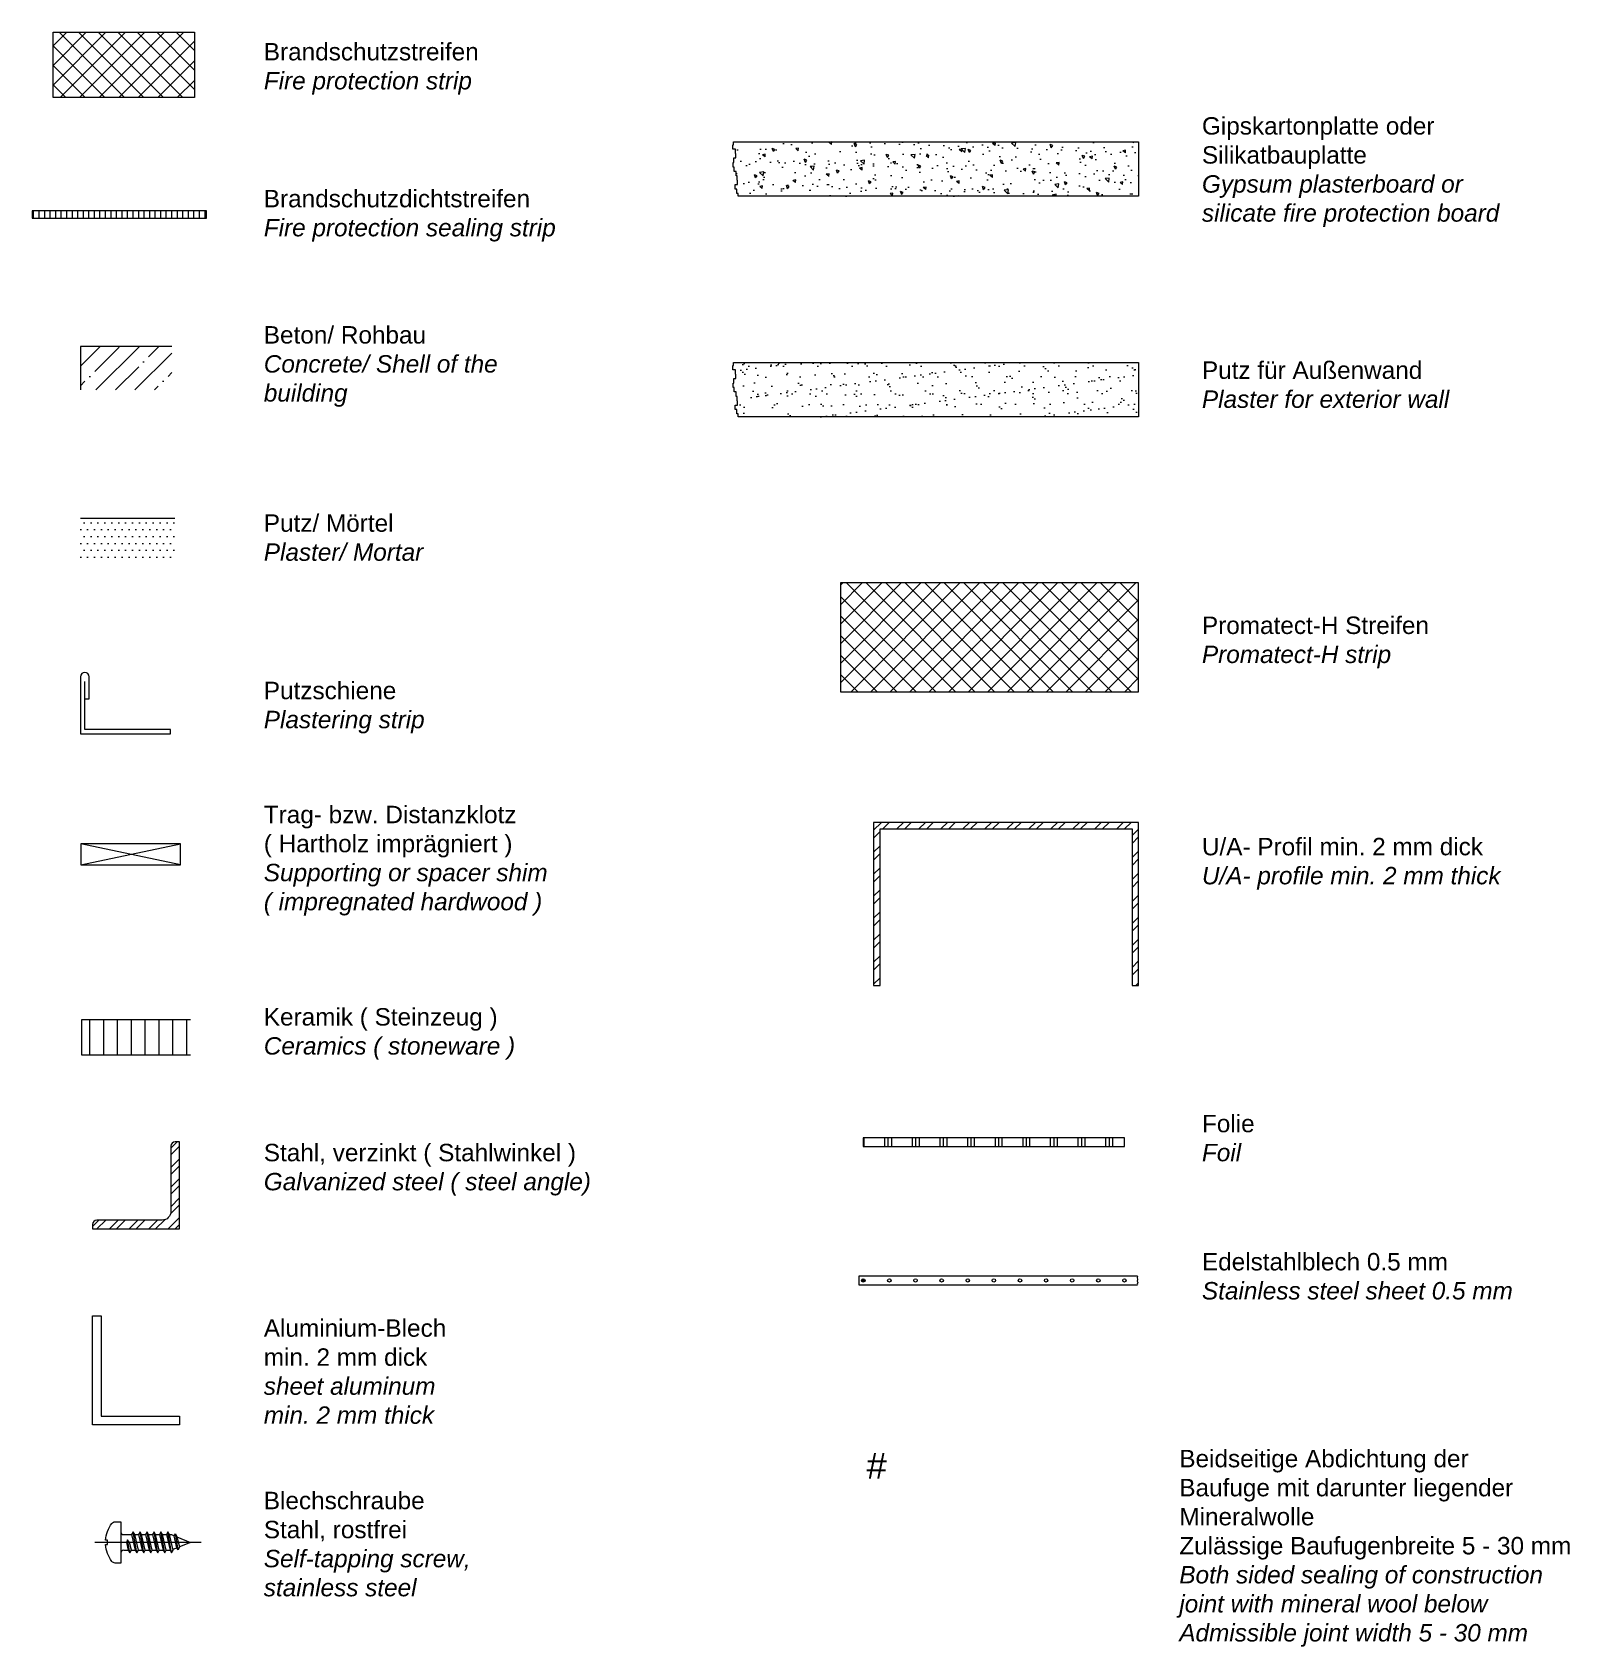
# Model space of a CAD drawing. Header units: millimetres. Extents: x -1598 to 10110, y -2803 to 662.
# Drawn here: x -671.9 to -318.7, y -315.6 to 55.2 of the extents above; entities that cross this region are included whole.
import ezdxf

# ---------------------------------------------------------------- set-up
doc = ezdxf.new("R2010")
doc.units = ezdxf.units.MM
doc.linetypes.add('AUSGEZOGEN', pattern=[0])
doc.linetypes.add('CENTER', pattern=[50.800000000000004, 31.75, -6.35, 6.35, -6.35])
for name, color, linetype, lineweight in [('CONT2', 2, 'Continuous', 0), ('Cont3', 70, 'Continuous', 18), ('Cont4', 10, 'Continuous', 13), ('Cont_ST', 70, 'Continuous', 18)]:
    doc.layers.add(name, color=color, linetype=linetype, lineweight=lineweight)
doc.layers.add('WBC-GER-ENG', color=7, linetype='Continuous')
doc.styles.add('SWISSL', font='swissl.ttf')

# ---------------------------------------------------------------- blocks, each defined once
blk = doc.blocks.new('WS186061')
at = {"linetype": 'CENTER'}
blk.add_lwpolyline([(0, -18.50000000000003), (0, 5.982695614180671)], dxfattribs=at)
blk.add_lwpolyline([(4.354838709677409, 2.033705591735156, -0.2344685383368201), (4.75, 1.237357592883058), (4.75, 0), (-4.75, 0), (-4.75, 1.237357592883058, -0.234468538336819), (-4.354838709677409, 2.033705591735156, -0.1460806233488606), (-0.4988824651456412, 3.48269561418067), (-0.4988824651456412, 3.049117731203665), (0.4988824651454991, 3.049117731203665), (0.4988824651454991, 3.48269561418067, -0.146080623348866)], format="xyb", close=True)
for points in [[(3.845889594344953e-05, -1.32085402257843), (-1.789999999999992, -1.747816335794369), (-2.399999999999977, -2.100000000000051), (-1.789999999999992, -2.452183664205705), (0, -2.031004026947812), (0.6100000000000136, -1.569255788067551), (-0.0001459969333268418, -1.320778904475816)], [(-2.399999999999977, -2.100000000000051), (0.6100000000000136, -1.569255788067551)], [(-2.399999999999977, -3.700000000000045), (2.409999999999997, -2.851867222792322)], [(-2.399999999999977, -5.30000000000004), (2.409999999999997, -4.451867222792316)], [(-2.399999999999977, -6.900000000000034), (2.409999999999997, -6.05186722279231)], [(-2.399999999999977, -8.500000000000028), (2.409999999999997, -7.651867222792305)], [(-2.399999999999977, -10.10000000000002), (2.409999999999997, -9.2518672227923)], [(-2.399999999999977, -11.70000000000002), (2.409999999999997, -10.85186722279232)], [(-1.699936725024827, -13.20124253543597), (1.971675235153867, -12.55383828416458)], [(-1.278045391909473, -12.91452548152375), (-1.648982974761935, -12.01900293820739)], [(1.290426472000377, -12.88463491005152), (0, -16.00000000000003), (-1.02391827027509, -13.52804262514027)], [(1.79000000000002, -11.67855772335224), (1.54664418601925, -12.26607062994691)]]:
    blk.add_lwpolyline(points)
for points in [[(1.79000000000002, -3.209824389689885), (2.409999999999997, -2.851867222792322), (1.79000000000002, -2.493910055894759), (-1.789999999999992, -3.347816335794363), (-2.399999999999977, -3.700000000000045), (-1.789999999999992, -4.052183664205728)], [(1.79000000000002, -4.809824389689879), (2.409999999999997, -4.451867222792316), (1.79000000000002, -4.093910055894753), (-1.789999999999992, -4.947816335794357), (-2.399999999999977, -5.30000000000004), (-1.789999999999992, -5.652183664205722)], [(1.79000000000002, -6.409824389689874), (2.409999999999997, -6.05186722279231), (1.79000000000002, -5.693910055894747), (-1.789999999999992, -6.547816335794352), (-2.399999999999977, -6.900000000000034), (-1.789999999999992, -7.252183664205717)], [(1.79000000000002, -8.009824389689896), (2.409999999999997, -7.651867222792305), (1.79000000000002, -7.293910055894742), (-1.789999999999992, -8.147816335794346), (-2.399999999999977, -8.500000000000028), (-1.789999999999992, -8.852183664205711)], [(1.79000000000002, -9.60982438968989), (2.409999999999997, -9.2518672227923), (1.79000000000002, -8.893910055894736), (-1.789999999999992, -9.747816335794369), (-2.399999999999977, -10.10000000000002), (-1.789999999999992, -10.45218366420571)], [(1.79000000000002, -11.20982438968989), (2.409999999999997, -10.85186722279232), (1.79000000000002, -10.49391005589473), (-1.789999999999992, -11.34781633579436), (-2.399999999999977, -11.70000000000002), (-1.789999999999992, -12.0521836642057)], [(1.54664418601925, -12.26607062994691), (1.971675235153867, -12.55383828416458), (1.290426472000377, -12.88463491005152), (-1.02391827027509, -13.52804262514027), (-1.699936725024827, -13.20124253543597), (-1.278045391909473, -12.91452548152375)]]:
    blk.add_lwpolyline(points, close=True)
at = {"linetype": 'AUSGEZOGEN'}
for points in [[(-1.789999999999992, -0.6999999999999886), (-1.79000000000002, -1.747816335794369)], [(-1.789999999999992, -2.452183664205734), (-1.789999999999992, -3.347816335794363)], [(1.789999999999992, -0.6999999999999886), (1.79000000000002, -2.493910055894759)], [(1.79000000000002, -1.609824389689891), (1.79000000000002, -2.493910055894759)], [(1.79000000000002, -3.209824389689885), (1.79000000000002, -4.093910055894753)], [(-1.789999999999992, -4.052183664205728), (-1.789999999999992, -4.947816335794357)], [(-1.789999999999992, -5.652183664205722), (-1.789999999999992, -6.547816335794352)], [(-1.789999999999992, -7.252183664205717), (-1.789999999999992, -8.147816335794346)], [(1.79000000000002, -4.809824389689879), (1.79000000000002, -5.693910055894747)], [(1.79000000000002, -6.409824389689874), (1.79000000000002, -7.293910055894742)], [(-1.789999999999992, -8.852183664205711), (-1.789999999999992, -9.747816335794369)], [(-1.789999999999992, -10.45218366420571), (-1.789999999999992, -11.34781633579436)], [(1.79000000000002, -8.009824389689896), (1.79000000000002, -8.893910055894736)], [(1.79000000000002, -9.60982438968989), (1.79000000000002, -10.49391005589476)], [(1.79000000000002, -11.20982438968989), (1.79000000000002, -11.67855772335224)]]:
    blk.add_lwpolyline(points, dxfattribs=at)
for centre, start, end in [((-2.489999999999981, -0.6999999999999886), 0, 90), ((2.490000000000009, -0.6999999999999886), 90, 180)]:
    blk.add_arc(centre, 0.7000000000000001, start, end)
blk = doc.blocks.new('ll199174')
h = blk.add_hatch()
h.set_pattern_fill('LINE', color=256, scale=0.4, angle=90, style=0)
h.set_pattern_definition([(90, (-29, 4.300000000000011), (-1.27, 7.776250346772095e-17), [])])
h.paths.add_polyline_path([(-29, 7.200000000000045), (-29, 5.5), (11, 5.5), (11, 7.200000000000045)])
blk.add_lwpolyline([(-29, 7.200000000000045), (-29, 5.5), (11, 5.5), (11, 7.200000000000045)], close=True)
at = {"layer": 'Cont4'}
blk.add_lwpolyline([(-29, 7.199999999999989), (-29, 5.5), (11, 5.5), (11, 7.199999999999989)], close=True, dxfattribs=at)
blk = doc.blocks.new('*U135', base_point=(100.7321676919048, 352.3332707269628))
blk.add_lwpolyline([(110.7321676919048, 352.3332707269628), (100.7321676919048, 352.3332707269628), (100.7321676919048, 364.8332707269628), (101.7321676919048, 364.8332707269628), (101.7321676919048, 353.3332707269628), (110.7321676919048, 353.3332707269628)], close=True)
blk = doc.blocks.new('*U136')
h = blk.add_hatch(color=256)
edge = h.paths.add_edge_path()
edge.add_arc((-30.00000000000001, -7.105427357601002e-15), 0.2, 180, 540)
h = blk.add_hatch(color=256)
edge = h.paths.add_edge_path()
edge.add_arc((-27.00000000000001, -2.842170943040401e-14), 0.2, 180, 540)
h = blk.add_hatch(color=256)
edge = h.paths.add_edge_path()
edge.add_arc((-24.00000000000001, -2.842170943040401e-14), 0.2, 180, 540)
h = blk.add_hatch(color=256)
edge = h.paths.add_edge_path()
edge.add_arc((-21.00000000000001, -2.842170943040401e-14), 0.2, 180, 540)
h = blk.add_hatch(color=256)
edge = h.paths.add_edge_path()
edge.add_arc((-18.00000000000001, -2.842170943040401e-14), 0.2, 180, 540)
h = blk.add_hatch(color=256)
edge = h.paths.add_edge_path()
edge.add_arc((-15, 0), 0.2, 180, 540)
h = blk.add_hatch(color=256)
edge = h.paths.add_edge_path()
edge.add_arc((-12, 0), 0.2, 180, 540)
h = blk.add_hatch(color=256)
edge = h.paths.add_edge_path()
edge.add_arc((-9, 0), 0.2, 180, 540)
h = blk.add_hatch(color=256)
edge = h.paths.add_edge_path()
edge.add_arc((-6, 0), 0.2, 180, 540)
h = blk.add_hatch(color=256)
edge = h.paths.add_edge_path()
edge.add_arc((-3, 0), 0.2, 180, 540)
h = blk.add_hatch(color=256)
edge = h.paths.add_edge_path()
edge.add_arc((0, 0), 0.2, 0, 360)
blk.add_lwpolyline([(-31.49969276090961, -0.4999999999998579), (0.5, -0.5), (0.5, 0.5), (-31.49969276090961, 0.5000000000001421)])
for centre in [(-30.00000000000001, -7.105427357601002e-15), (-27.00000000000001, -2.842170943040401e-14), (-24.00000000000001, -2.842170943040401e-14), (-21.00000000000001, -2.842170943040401e-14), (-18.00000000000001, -2.842170943040401e-14), (-15, 0), (-12, 0), (-9, 0), (-6, 0), (-3, 0), (0, 0)]:
    blk.add_circle(centre, 0.2)

msp = doc.modelspace()

# ---------------------------------------------------------------- hatches: boundary and pattern name
at = {"layer": 'Cont3'}
h = msp.add_hatch(dxfattribs=at)
h.set_pattern_fill('ANSI37', color=256)
h.set_pattern_definition([(45, (-703.0727780677876, -203.8283071293076), (-2.245064030267288, 2.245064030267288), []), (135, (-703.0727780677876, -203.8283071293076), (-2.245064030267288, -2.245064030267288), [])])
h.paths.add_polyline_path([(-667.1618833374707, 55.23515217458387), (-667.1618833374707, 47.23515217458387), (-667.1618833374707, 40.23515217458387), (-634.6618833374707, 40.23515217458387), (-634.6618833374707, 47.23515217458387), (-634.6618833374708, 55.23515217458387)])
h = msp.add_hatch(dxfattribs=at)
h.set_pattern_fill('AR-CONC', color=256, scale=0.04, angle=90, style=0)
h.set_pattern_definition([(140, (-625.2555414235785, -332.8151015458026), (0.6375634215561239, 7.28738675984016), [0.762, -8.382000000000001]), (85.00000000000001, (-625.2555414235785, -332.8151015458026), (-7.642265715287199, -1.409713039026679), [0.6096, -6.7056]), (190.451, (-625.2024114235785, -332.2078215458026), (-7.004667512811675, 5.877700066638369), [0.6476000000000001, -7.123600000000001]), (136.1842, (-627.2875414235784, -332.8151015458026), (1.681693117309087, 10.8431616356852), [1.142999999999997, -12.57299999999998]), (186.6356, (-627.1474014235785, -331.9115055458026), (-9.89702223560197, 9.496169378649485), [0.9714, -10.6854]), (81.18400000000004, (-627.2875414235784, -332.8151015458026), (-9.897004714423908, 9.496184232557358), [0.9144, -10.0584]), (111, (-626.7795414235784, -331.7991015458026), (4.0906207406705, 6.064595193415331), [0.762, -8.382000000000001]), (56.00000000000004, (-626.7795414235784, -331.7991015458026), (-7.367518644892771, 2.472081133905883), [0.6096, -6.7056]), (161.4514, (-626.4386574235784, -331.2937215458026), (-3.276914308642298, 8.536659630804978), [0.647599999999997, -7.123599999999976]), (127.5, (-625.2555414235785, -332.8151015458026), (-3.382201554926124, 0.1235441300236729), [0, -6.62432, 0, -6.807200000000001, 0, -6.731000000000001]), (97.49999999999987, (-625.2555414235785, -332.8151015458026), (-4.00722299272478, 2.67278650041223), [0, -3.881119999999999, 0, -6.471919999999999, 0, -2.5654]), (57.49999999999999, (-625.2555414235785, -335.0807815458026), (0.2291497597069387, 5.423623806674856), [0, -2.539999999999994, 0, -7.924799999999989, 0, -10.51559999999998]), (47.5, (-625.2555414235785, -336.0967815458026), (-1.01705964133332, 5.925167255440722), [0, -3.302, 0, -5.26288, 0, -7.4676])])
h.paths.add_polyline_path([(-510.8526983551038, 30.07189610729759), (-417.7449686500908, 30.07189610729782), (-417.7449686500907, 17.57189610729804), (-509.7204211092858, 17.57189610729782), (-509.7204211092863, 18.2234223063945), (-510.0264420766817, 18.2234223063945), (-510.0264420766817, 19.23344693796665), (-510.4242688339778, 19.23344693796665), (-510.4242688339778, 20.2434715695388), (-509.9040335229509, 20.2434715695388), (-509.9040335229509, 21.25349620111095), (-509.9958401467146, 21.25349620111095), (-509.9958401467146, 22.2635208326831), (-510.1794525603789, 22.2635208326831), (-510.1794525603789, 23.27354546425525), (-510.6996878714058, 23.27354546425525), (-510.6996878714058, 24.2835700958274), (-510.8833002850709, 24.2835700958274), (-510.8833002850709, 25.32420138278192), (-510.7608917313401, 25.32420138278192), (-510.7608917313401, 26.36483350372808), (-510.2712583502799, 26.36483350372808), (-510.2712583502799, 27.37485813530023), (-510.3630649740435, 27.37485813530023), (-510.3630649740435, 28.38488276687238), (-510.9445041450047, 28.38488276687238), (-510.9445041450047, 29.39490739844453), (-510.8526983551038, 29.39490739844453)])
h = msp.add_hatch(dxfattribs=at)
h.set_pattern_fill('ANSI35', color=256, style=0)
h.set_pattern_definition([(45, (-820.3618163529793, -225.8808066454632), (-4.490128060534576, 4.490128060534577), []), (45, (-815.8716863529794, -225.8808066454632), (-4.490128060534576, 4.490128060534577), [7.9375, -1.5875, 0, -1.5875])])
h.paths.add_polyline_path([(-639.8594333244635, -16.92565320452101), (-660.8618163529795, -16.92565320452101), (-660.8618163529795, -26.92565320452101), (-639.8594333244635, -26.92565320452101)])
h = msp.add_hatch(dxfattribs=at)
h.set_pattern_fill('AR-SAND', color=256, scale=0.1)
h.set_pattern_definition([(37.50000000000001, (-783.2426477351303, -91.3298612119961), (-0.1600031295984046, 4.894132373293424), [0, -3.860800000000001, 0, -4.318000000000001, 0, -4.1275]), (7.499999999999999, (-783.2426477351303, -91.3298612119961), (4.495232831380027, 7.168251005683543), [0, -2.0828, 0, -3.4798, 0, -1.3335]), (327.5, (-786.3668477351302, -91.3298612119961), (7.90992370241458, 0.01437184678545762), [0, -1.27, 0, -4.572, 0, -5.969]), (317.5, (-786.3668477351302, -91.3298612119961), (7.635564524722972, 2.229293232572163), [0, -0.635, 0, -2.9972, 0, -3.429])])
h.paths.add_polyline_path([(-417.7449686500907, -33.09359106682629), (-417.7449686500908, -20.59359106682652), (-510.8526983551038, -20.59359106682675), (-510.8526983551038, -22.28060440725196), (-510.3630649740435, -22.28060440725196), (-510.3630649740435, -23.29062903882411), (-510.2712583502799, -23.29062903882411), (-510.2712583502799, -24.30065367039626), (-510.8833002850709, -25.60144426463725), (-510.8833002850709, -26.38191707829694), (-510.6996878714058, -26.38191707829694), (-510.6996878714058, -27.39194170986909), (-510.1794525603789, -27.39194170986909), (-510.1794525603789, -28.40196634144124), (-509.9958401467146, -28.40196634144124), (-509.9958401467146, -29.41199097301339), (-509.9040335229509, -29.41199097301339), (-509.9040335229509, -30.42201560458554), (-510.4242688339778, -31.43204023615769), (-510.0264420766817, -31.43204023615769), (-510.0264420766817, -32.44206486772984), (-509.7204211092863, -32.44206486772984), (-509.7204211092858, -33.09359106682652)])
h = msp.add_hatch(dxfattribs=at)
h.set_pattern_fill('DOTS', color=256, style=0)
h.set_pattern_definition([(0, (-820.3618163529793, -238.3896381545086), (0.79375, 1.5875), [0, -1.5875])])
h.paths.add_polyline_path([(-639.1618163529793, -56.43448471356655), (-660.8618163529795, -56.43448471356655), (-660.8618163529795, -66.43448471356658), (-639.1761872721502, -66.43448471356658)])
h = msp.add_hatch(dxfattribs=at)
h.set_pattern_fill('ANSI37', color=256, style=0)
h.set_pattern_definition([(45, (-945.5313556060544, -427.7767707256779), (-2.245064030267288, 2.245064030267288), []), (135, (-945.5313556060544, -427.7767707256779), (-2.245064030267288, -2.245064030267288), [])])
h.paths.add_polyline_path([(-486.2449686499878, -71.25907824095088), (-486.2449686499878, -96.25907824095088), (-417.7449686500906, -96.25907824095088), (-417.7449686500906, -71.25907824095088)])
h = msp.add_hatch(dxfattribs=at)
h.set_pattern_fill('STEEL', color=256, scale=1.125, angle=180, style=0)
h.set_pattern_definition([(225, (-346.9167325307679, -72.11700782106692), (2.525697034050699, -2.525697034050699), []), (225, (-346.9167325307679, -73.90294532106691), (2.525697034050699, -2.525697034050699), [])])
h.paths.add_polyline_path([(-477.1449682977665, -163.7590782409509), (-477.1449682977665, -127.7590782409509), (-419.2449686500906, -127.7590782409509), (-419.2449686500906, -163.7590782409508), (-417.7449686500906, -163.7590782409508), (-417.7449686500906, -126.2590782409509), (-478.6449682977665, -126.2590782409509), (-478.6449682977665, -163.7590782409509)])
h = msp.add_hatch(dxfattribs=at)
h.set_pattern_fill('ANSI31', color=256, angle=45)
h.set_pattern_definition([(90, (-820.6126434360649, -304.973671922756), (-3.175, 6.661338147750939e-16), [])])
h.paths.add_polyline_path([(-635.594641509181, -171.6354107203626), (-660.5946415091812, -171.6354107203626), (-660.5946415091812, -179.6354107203626), (-635.594641509181, -179.6354107203626)])
h = msp.add_hatch(dxfattribs=at)
h.set_pattern_fill('PLAST', color=256, angle=90, style=0)
h.set_pattern_definition([(90, (-703.0727780677876, -345.8283071293076), (-6.35, 3.888253587292846e-16), []), (90, (-703.8665280677876, -345.8283071293076), (-6.35, 3.888253587292846e-16), []), (90, (-704.6602780677877, -345.8283071293076), (-6.35, 3.888253587292846e-16), [])])
h.paths.add_polyline_path([(-421.0087440126453, -198.7352276085869), (-481.006824781115, -198.7352276085869), (-481.006824781115, -200.737907090865), (-421.0087440126453, -200.737907090865)])
at = {"layer": 'Cont4'}
h = msp.add_hatch(dxfattribs=at)
h.set_pattern_fill('STEEL', color=256, style=0)
h.set_pattern_definition([(45, (-931.4946415091811, -413.2354107203626), (-2.245064030267288, 2.245064030267288), []), (45, (-931.4946415091811, -411.6479107203626), (-2.245064030267288, 2.245064030267288), [])])
h.paths.add_polyline_path([(-638.0946415091812, -199.6354107203626), (-639.0946415091812, -199.6354107203626, 0.4142135623730951), (-640.0946415091812, -200.6354107203626), (-640.0946415091812, -215.6354107203626, -0.4142135623730951), (-642.0946415091812, -217.6354107203626), (-657.0946415091812, -217.6354107203626, 0.4142135623730951), (-658.0946415091812, -218.6354107203626), (-658.0946415091812, -219.6354107203626), (-638.0946415091812, -219.6354107203626)])

# ---------------------------------------------------------------- linework, layer by layer
at = {"layer": 'CONT2'}
for points in [[(-634.6618833374707, 40.23515217458387), (-667.1618833374707, 40.23515217458387), (-667.1618833374707, 47.23515217458387), (-667.1618833374707, 55.23515217458387), (-634.6618833374708, 55.23515217458387), (-634.6618833374707, 47.23515217458387)], [(-637.9041445341659, -136.0451916416417), (-637.9041445341659, -131.2051916416418), (-660.8017487057482, -131.2051916416418), (-660.8017487057482, -136.0451916416417)]]:
    msp.add_lwpolyline(points, close=True, dxfattribs=at)
for points in [[(-639.8594333244635, -16.92565320452101), (-660.8618163529795, -16.92565320452101), (-660.8618163529795, -26.92565320452101)], [(-639.1618163529793, -56.43448471356655), (-660.8618163529795, -56.43448471356655)]]:
    msp.add_lwpolyline(points, dxfattribs=at)
at = {"layer": 'Cont3'}
for points in [[(-510.8526983551038, 30.07189610729759), (-417.7449686500908, 30.07189610729782), (-417.7449686500907, 17.57189610729804), (-509.7204211092858, 17.57189610729782), (-509.7204211092863, 18.2234223063945), (-510.0264420766817, 18.2234223063945), (-510.0264420766817, 19.23344693796665), (-510.4242688339778, 19.23344693796665), (-510.4242688339778, 20.2434715695388), (-509.9040335229509, 20.2434715695388), (-509.9040335229509, 21.25349620111095), (-509.9958401467146, 21.25349620111095), (-509.9958401467146, 22.2635208326831), (-510.1794525603789, 22.2635208326831), (-510.1794525603789, 23.27354546425525), (-510.6996878714058, 23.27354546425525), (-510.6996878714058, 24.2835700958274), (-510.8833002850709, 24.2835700958274), (-510.8833002850709, 25.32420138278192), (-510.7608917313401, 25.32420138278192), (-510.7608917313401, 26.36483350372808), (-510.2712583502799, 26.36483350372808), (-510.2712583502799, 27.37485813530023), (-510.3630649740435, 27.37485813530023), (-510.3630649740435, 28.38488276687238), (-510.9445041450047, 28.38488276687238), (-510.9445041450047, 29.39490739844453), (-510.8526983551038, 29.39490739844453)], [(-510.8526983551038, -20.59359106682675), (-417.7449686500908, -20.59359106682652), (-417.7449686500907, -33.09359106682629), (-509.7204211092858, -33.09359106682652), (-509.7204211092863, -32.44206486772984), (-510.0264420766817, -32.44206486772984), (-510.0264420766817, -31.43204023615769), (-510.4242688339778, -31.43204023615769), (-510.4242688339778, -30.42201560458554), (-509.9040335229509, -30.42201560458554), (-509.9040335229509, -29.41199097301339), (-509.9958401467146, -29.41199097301339), (-509.9958401467146, -28.40196634144124), (-510.1794525603789, -28.40196634144124), (-510.1794525603789, -27.39194170986909), (-510.6996878714058, -27.39194170986909), (-510.6996878714058, -26.38191707829694), (-510.8833002850709, -26.38191707829694), (-510.8833002850709, -25.34128579134241), (-510.7608917313401, -25.34128579134241), (-510.7608917313401, -24.30065367039626), (-510.2712583502799, -24.30065367039626), (-510.2712583502799, -23.29062903882411), (-510.3630649740435, -23.29062903882411), (-510.3630649740435, -22.28060440725196), (-510.9445041450047, -22.28060440725196), (-510.9445041450047, -21.27057977567981), (-510.8526983551038, -21.27057977567981)], [(-486.2449686499878, -71.25907824095088), (-486.2449686499878, -96.25907824095088), (-417.7449686500906, -96.25907824095088), (-417.7449686500906, -71.25907824095088)], [(-481.006824781115, -200.737907090865), (-421.0087440126453, -200.737907090865), (-421.0087440126453, -198.7352276085869), (-481.006824781115, -198.7352276085869)]]:
    msp.add_lwpolyline(points, close=True, dxfattribs=at)
msp.add_lwpolyline([(-659.8618163529795, -97.89809123975408), (-658.8618163529795, -97.89809123975408), (-658.8618163529795, -92.79809123975417, 0.9999999999999859), (-660.8618163529795, -92.79809123975417), (-660.8618163529795, -105.8980912397541), (-640.1618163529793, -105.8980912397541), (-640.1618163529793, -104.8980912397541), (-659.8618163529795, -104.8980912397541), (-659.8618163529795, -93.89809123975408)], format="xyb", dxfattribs=at)
for points in [[(-477.1449682977665, -163.7590782409509), (-477.1449682977665, -127.7590782409509), (-419.2449686500906, -127.7590782409509), (-419.2449686500906, -163.7590782409508), (-417.7449686500906, -163.7590782409508), (-417.7449686500906, -126.2590782409509), (-478.6449682977665, -126.2590782409509), (-478.6449682977665, -163.7590782409509), (-477.1449682977665, -163.7590782409509)], [(-660.8017487057482, -136.0451916416417), (-637.9041445341659, -131.2051916416418)], [(-637.9041445341659, -136.0451916416417), (-660.8017487057482, -131.2051916416418)], [(-635.594641509181, -171.6354107203626), (-660.5946415091812, -171.6354107203626), (-660.5946415091812, -179.6354107203626), (-635.594641509181, -179.6354107203626)], [(-418.0074392592957, -230.4735437997476), (-418.1062595623993, -230.8413768394113), (-417.9844621201254, -231.2701554438099), (-418.0797824272067, -231.6195310639543), (-417.9526899322345, -231.9636125064084), (-418.0427133149137, -232.323575098919), (-418.0074392592957, -232.4735437997476)]]:
    msp.add_lwpolyline(points, dxfattribs=at)
at = {"layer": 'Cont_ST'}
msp.add_lwpolyline([(-638.0946415091812, -219.6354107203626), (-638.0946415091812, -199.6354107203626), (-639.0946415091812, -199.6354107203626, 0.4142135623730951), (-640.0946415091812, -200.6354107203626), (-640.0946415091812, -215.6354107203626, -0.4142135623730951), (-642.0946415091812, -217.6354107203626), (-657.0946415091812, -217.6354107203626, 0.4142135623730951), (-658.0946415091812, -218.6354107203626), (-658.0946415091812, -219.6354107203626)], format="xyb", close=True, dxfattribs=at)

# ---------------------------------------------------------------- block references
at = {"layer": 'Cont3'}
msp.add_blockref('ll199174', (-642.936078084482, 7.035395715235069), dxfattribs=at)
at = {"layer": 'Cont3', "xscale": 2, "yscale": 2, "zscale": 2, "rotation": 180}
msp.add_blockref('*U136', (-481.006824781115, -231.4735437997473), dxfattribs=at)
at = {"layer": 'Cont3', "xscale": 2, "yscale": 2, "zscale": 2}
msp.add_blockref('*U135', (-658.0946415091812, -264.6354107203626), dxfattribs=at)
at = {"layer": 'Cont3', "rotation": 90}
msp.add_blockref('WS186061', (-651.6178262628814, -291.6580508162648), dxfattribs=at)

# ---------------------------------------------------------------- texts
at = {"layer": 'WBC-GER-ENG', "attachment_point": 1, "style": 'SWISSL'}
for s, insert, char_height, width in [('{\\C1;Brandschutzstreifen\\P\\fSwis721 Lt BT|b0|i1|c0|p34;Fire protection strip}', (-618.7420142959928, 52.78070166689147), 4, 69.96498135935434), ('{\\C1;Gipskartonplatte oder^JSilikatbauplatte^J\\fSwis721 Lt BT|b0|i1|c0|p34;Gypsum plasterboard or^Jsilicate fire protection board}', (-403.1974881793473, 35.73690270924342), 4, 69.96498135935434), ('{\\C1;Brandschutzdichtstreifen\\P\\fSwis721 Lt BT|b0|i1|c0|p34;Fire protection sealing strip}', (-618.7420142959928, 19.03168741989455), 4, 69.96498135935434), ('{\\C1;Beton/ Rohbau \\P\\fSwis721 Lt BT|b0|i1|c0|p34;Concrete/ Shell of the building}', (-618.7420142959928, -12.26648886782525), 4, 69.96498135935434), ('{\\C1;Putz für Außenwand^J\\fSwis721 Lt BT|b0|i1|c0|p34;Plaster for exterior wall }', (-403.1974881793473, -20.37104265274499), 4, 69.96498135935434), ('{\\C1;Putz/ Mörtel\\P\\fSwis721 Lt BT|b0|i1|c0|p34;Plaster/ Mortar}', (-618.7420142959928, -55.50101765451697), 4, 69.96498135935434), ('{\\C1;Promatect-H Streifen^J\\fSwis721 Lt BT|b0|i1|c0|p34;Promatect-H strip}', (-403.1974881793473, -78.98522945238068), 4, 69.96498135935434), ('{\\C1;Putzschiene\\P\\fSwis721 Lt BT|b0|i1|c0|p34;Plastering strip}', (-618.7420142959928, -93.96012200518294), 4, 69.96498135935434), ('{\\C1;Trag- bzw. Distanzklotz^J( Hartholz imprägniert )\\P\\fSwis721 Lt BT|b0|i1|c0|p34;Supporting or spacer shim^J( impregnated hardwood )}', (-618.7420142959928, -122.4484349560084), 4, 69.96498135935434), ('{\\C1;U/A- Profil min. 2 mm dick^J\\fSwis721 Lt BT|b0|i1|c0|p34;U/A- profile min. 2 mm thick  }', (-403.1974881793473, -129.8193262952627), 4, 69.96498135935434), ('{\\C1;Keramik ( Steinzeug )\\P\\fSwis721 Lt BT|b0|i1|c0|p34;Ceramics ( stoneware )}', (-618.7420142959928, -168.9282941272677), 4, 69.96498135935434), ('{\\C1;Folie^J\\fSwis721 Lt BT|b0|i1|c0|p34;Foil}', (-403.1974881793473, -193.4399827219779), 4, 69.96498135935434), ('{\\C1;Stahl, verzinkt ( Stahlwinkel )\\P\\fSwis721 Lt BT|b0|i1|c0|p34;Galvanized steel ( steel angle)}', (-618.7420142959928, -200.1074242480856), 4, 72.57899523583063), ('{\\C1;Edelstahlblech 0.5 mm^J\\fSwis721 Lt BT|b0|i1|c0|p34;Stainless steel sheet 0.5 mm}', (-403.1974881793474, -225.1782989131385), 4, 69.96498135935434), ('{\\C1;Aluminium-Blech ^Jmin. 2 mm dick\\P\\fSwis721 Lt BT|b0|i1|c0|p34;sheet aluminum ^Jmin. 2 mm thick}', (-618.7420142959928, -240.4137147959472), 4, 69.96498135935434), ('{\\C1;Beidseitige Abdichtung der^JBaufuge mit darunter liegender Mineralwolle^JZulässige Baufugenbreite 5 - 30 mm^J\\fSwis721 Lt BT|b0|i1|c0|p34;Both sided sealing of construction joint with mineral wool below\\PAdmissible joint width 5 - 30 mm}', (-408.3958592421765, -270.4030030132649), 4, 92.18273255126417), ('{\\C1;#}', (-480.2501034202746, -271.0502766200611), 6, 13.2140760404684), ('{\\C1;Blechschraube ^JStahl, rostfrei\\P\\fSwis721 Lt BT|b0|i1|c0|p34;Self-tapping screw, ^Jstainless steel}', (-618.7420142959928, -280.0326077934487), 4, 69.96498135935434)]:
    msp.add_mtext(s, dxfattribs=dict(at, insert=insert, char_height=char_height, width=width))

doc.saveas('drawing.dxf')
